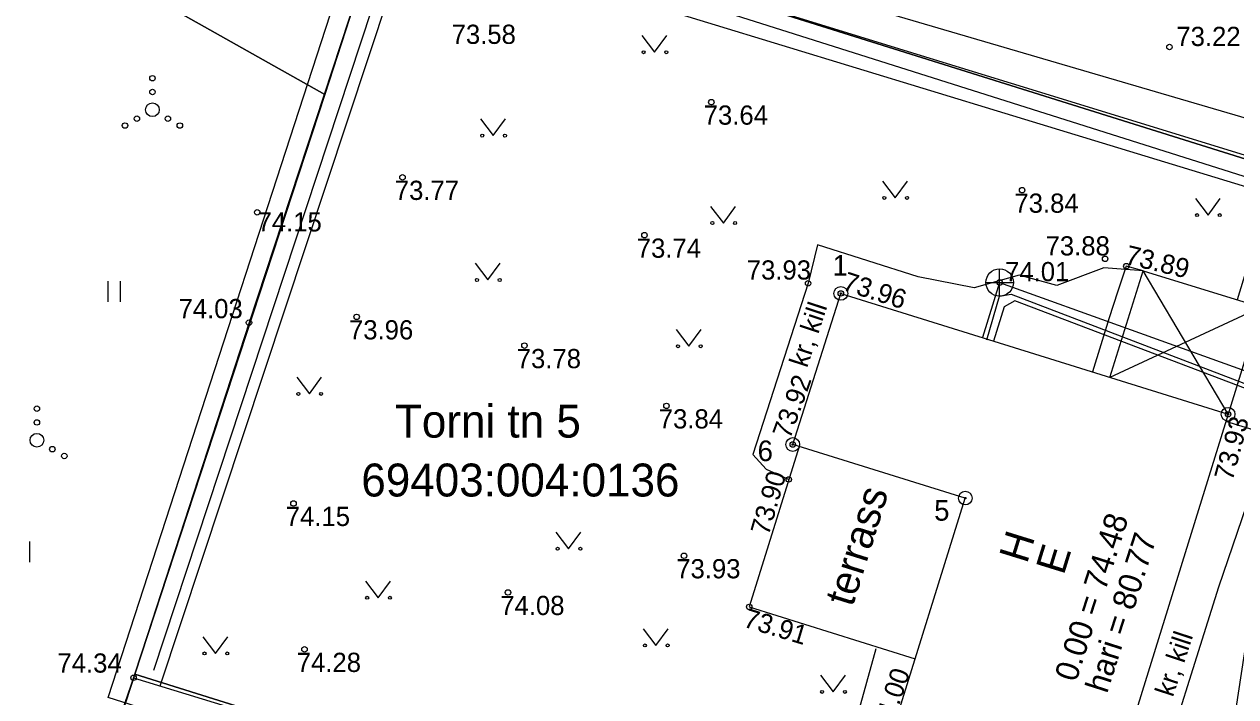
# Model space of a CAD drawing. Extents: x 640554 to 641014, y 6454407 to 6455050.
# Drawn here: x 640852.87 to 640897.05, y 6454861.26 to 6454885.76 of the extents above; entities that cross this region are included whole.
import ezdxf

# ---------------------------------------------------------------- set-up
doc = ezdxf.new("R2010")
doc.units = 0
for name, color, linetype in [('AED', 7, 'Continuous'), ('HALJASTUS', 7, 'Continuous'), ('HOONE', 7, 'Continuous'), ('KKAEV', 7, 'Continuous'), ('KOORDPUNKT', 7, 'Continuous'), ('KORGUS-EH2000', 7, 'Continuous'), ('KTRASS', 7, 'Continuous'), ('MOOTPIIR', 7, 'Continuous'), ('MPKAABEL', 7, 'Continuous'), ('PIIR', 7, 'Continuous'), ('TEE', 7, 'Continuous'), ('VTRASS', 7, 'Continuous')]:
    doc.layers.add(name, color=color, linetype=linetype)

# ---------------------------------------------------------------- blocks, each defined once
blk = doc.blocks.new('KAKAEV_1')
at = {"layer": 'KKAEV'}
for p, q in [((0, -50), (0, 50)), ((-50, 0), (50, 0))]:
    blk.add_line(p, q, dxfattribs=at)
blk.add_circle((0, 0), 50, dxfattribs=at)

msp = doc.modelspace()

# ---------------------------------------------------------------- linework, layer by layer
at = {"layer": 'AED'}
for p, q in [((640892.74, 6454876), (640892.434, 6454875.06)), ((640892.434, 6454875.06), (640891.823, 6454873.097)), ((640897.88, 6454870.92), (640896.691, 6454871.289))]:
    msp.add_line(p, q, dxfattribs=at)
for points in [[(640899.58, 6454880.31), (640878.17, 6454886.91), (640866.23, 6454890.56), (640861.07, 6454874.89), (640856.86, 6454861.95), (640870.97, 6454857.63), (640889.67, 6454851.65), (640895.13, 6454849.92)], [(640893.677, 6454876.784), (640893.06, 6454876.95), (640892.74, 6454876)], [(640856.86, 6454861.95), (640849.29, 6454840.13), (640847.12, 6454833.66), (640861.71, 6454829.03), (640875.88, 6454824.62), (640885.26, 6454821.73), (640889.53, 6454833.8), (640890.37, 6454836.21)]]:
    msp.add_lwpolyline(points, dxfattribs=at)
at = {"layer": 'HALJASTUS'}
for p, q in [((640875.396, 6454885.353), (640875.86, 6454884.746)), ((640875.86, 6454884.746), (640876.305, 6454885.353)), ((640869.512, 6454882.312), (640869.976, 6454881.705)), ((640869.976, 6454881.705), (640870.421, 6454882.312)), ((640884.174, 6454880.044), (640884.637, 6454879.437)), ((640884.637, 6454879.437), (640885.083, 6454880.044)), ((640895.58, 6454879.417), (640896.043, 6454878.81)), ((640896.043, 6454878.81), (640896.489, 6454879.417)), ((640877.904, 6454879.127), (640878.367, 6454878.52)), ((640878.367, 6454878.52), (640878.813, 6454879.127)), ((640869.319, 6454877.052), (640869.783, 6454876.445)), ((640869.783, 6454876.445), (640870.228, 6454877.052)), ((640855.918, 6454876.406), (640855.918, 6454875.644)), ((640856.373, 6454876.406), (640856.373, 6454875.644)), ((640876.65, 6454874.639), (640877.114, 6454874.032)), ((640877.114, 6454874.032), (640877.559, 6454874.639)), ((640862.809, 6454872.902), (640863.272, 6454872.295)), ((640863.272, 6454872.295), (640863.718, 6454872.902)), ((640872.261, 6454867.255), (640872.725, 6454866.649)), ((640872.725, 6454866.649), (640873.17, 6454867.255)), ((640853.063, 6454866.921), (640853.063, 6454866.16)), ((640865.317, 6454865.47), (640865.78, 6454864.863)), ((640865.78, 6454864.863), (640866.225, 6454865.47)), ((640859.384, 6454863.443), (640859.848, 6454862.836)), ((640859.848, 6454862.836), (640860.293, 6454863.443)), ((640875.444, 6454863.732), (640875.908, 6454863.126)), ((640875.908, 6454863.126), (640876.353, 6454863.732)), ((640881.907, 6454862.043), (640882.37, 6454861.436)), ((640882.37, 6454861.436), (640882.816, 6454862.043))]:
    msp.add_line(p, q, dxfattribs=at)
for points in [[(640857.598, 6454862.23), (640866.741, 6454889.924), (640898.537, 6454879.857), (640897.444, 6454875.847)], [(640857.836, 6454861.651), (640866.949, 6454889.142), (640888.632, 6454882.527), (640898.278, 6454879.584), (640897.1, 6454875.722)]]:
    msp.add_lwpolyline(points, dxfattribs=at)
for centre, radius in [((640875.459, 6454884.746), 0.055), ((640876.287, 6454884.746), 0.055), ((640857.548, 6454883.797), 0.1), ((640857.548, 6454883.297), 0.1), ((640857.548, 6454882.647), 0.25), ((640856.983, 6454882.322), 0.1), ((640858.113, 6454882.322), 0.1), ((640856.548, 6454882.072), 0.1), ((640858.548, 6454882.072), 0.1), ((640869.575, 6454881.705), 0.055), ((640870.404, 6454881.705), 0.055), ((640884.236, 6454879.437), 0.055), ((640885.065, 6454879.437), 0.055), ((640895.642, 6454878.81), 0.055), ((640896.471, 6454878.81), 0.055), ((640877.966, 6454878.52), 0.055), ((640878.795, 6454878.52), 0.055), ((640869.382, 6454876.445), 0.055), ((640870.211, 6454876.445), 0.055), ((640876.712, 6454874.032), 0.055), ((640877.541, 6454874.032), 0.055), ((640862.871, 6454872.295), 0.055), ((640863.7, 6454872.295), 0.055), ((640853.335, 6454871.754), 0.1), ((640853.335, 6454871.254), 0.1), ((640853.335, 6454870.604), 0.25), ((640853.9, 6454870.279), 0.1), ((640854.335, 6454870.029), 0.1), ((640872.324, 6454866.649), 0.055), ((640873.153, 6454866.649), 0.055), ((640865.379, 6454864.863), 0.055), ((640866.208, 6454864.863), 0.055), ((640875.507, 6454863.126), 0.055), ((640876.336, 6454863.126), 0.055), ((640859.447, 6454862.836), 0.055), ((640860.276, 6454862.836), 0.055), ((640881.969, 6454861.436), 0.055), ((640882.798, 6454861.436), 0.055)]:
    msp.add_circle(centre, radius, dxfattribs=at)
at = {"layer": 'HOONE'}
for p, q in [((640896.774, 6454871.554), (640893.677, 6454876.784)), ((640897.982, 6454875.449), (640892.465, 6454872.896))]:
    msp.add_line(p, q, dxfattribs=at)
for points in [[(640892.465, 6454872.896), (640893.677, 6454876.784), (640897.982, 6454875.449), (640896.774, 6454871.554)], [(640881.126, 6454870.378), (640879.312, 6454864.531), (640885.368, 6454862.644)]]:
    msp.add_lwpolyline(points, dxfattribs=at)
msp.add_lwpolyline([(640882.651, 6454875.954), (640896.774, 6454871.554), (640892.397, 6454857.448), (640884.502, 6454859.865), (640887.191, 6454868.497), (640880.898, 6454870.449)], close=True, dxfattribs=at)
at = {"layer": 'KOORDPUNKT'}
for centre, radius in [((640882.651, 6454875.954), 0.25), ((640882.651, 6454875.954), 0.025), ((640882.651, 6454875.954), 0.0221), ((640882.651, 6454875.954), 0.0191), ((640882.651, 6454875.954), 0.0161), ((640882.651, 6454875.954), 0.0132), ((640882.651, 6454875.954), 0.0102), ((640882.651, 6454875.954), 0.00726), ((640882.651, 6454875.954), 0.0043), ((640896.774, 6454871.554), 0.25), ((640896.774, 6454871.554), 0.025), ((640896.774, 6454871.554), 0.0221), ((640896.774, 6454871.554), 0.0191), ((640896.774, 6454871.554), 0.0161), ((640896.774, 6454871.554), 0.0132), ((640896.774, 6454871.554), 0.0102), ((640896.774, 6454871.554), 0.00726), ((640896.774, 6454871.554), 0.0043), ((640880.898, 6454870.449), 0.25), ((640880.898, 6454870.449), 0.025), ((640880.898, 6454870.449), 0.0221), ((640880.898, 6454870.449), 0.0191), ((640880.898, 6454870.449), 0.0161), ((640880.898, 6454870.449), 0.0132), ((640880.898, 6454870.449), 0.0102), ((640880.898, 6454870.449), 0.00726), ((640880.898, 6454870.449), 0.0043), ((640887.191, 6454868.497), 0.25), ((640887.191, 6454868.497), 0.025), ((640887.191, 6454868.497), 0.0221), ((640887.191, 6454868.497), 0.0191), ((640887.191, 6454868.497), 0.0161), ((640887.191, 6454868.497), 0.0132), ((640887.191, 6454868.497), 0.0102), ((640887.191, 6454868.497), 0.00726), ((640887.191, 6454868.497), 0.0043)]:
    msp.add_circle(centre, radius, dxfattribs=at)
at = {"layer": 'KORGUS-EH2000'}
for centre in [(640894.635, 6454884.933), (640877.931, 6454882.927), (640866.667, 6454880.185), (640889.262, 6454879.717), (640861.371, 6454878.912), (640875.491, 6454878.078), (640892.288, 6454877.215), (640893.06, 6454876.95), (640881.458, 6454876.323), (640888.443, 6454876.354), (640882.651, 6454875.954), (640861.07, 6454874.89), (640864.996, 6454875.101), (640871.115, 6454874.054), (640876.293, 6454871.857), (640896.774, 6454871.554), (640880.898, 6454870.449), (640880.753, 6454869.177), (640862.692, 6454868.302), (640876.93, 6454866.395), (640870.513, 6454865.058), (640879.312, 6454864.531), (640863.093, 6454862.984), (640856.86, 6454861.95)]:
    msp.add_circle(centre, 0.1, dxfattribs=at)
at = {"layer": 'KTRASS'}
for q in [(640887.817, 6454874.345), (640901.634, 6454871.608)]:
    msp.add_line((640888.443, 6454876.354), q, dxfattribs=at)
at = {"layer": 'MOOTPIIR'}
msp.add_lwpolyline([(640865.814, 6454891.615), (640905.859, 6454879.875), (640897.678, 6454847.937), (640855.937, 6454861.23)], close=True, dxfattribs=at)
at = {"layer": 'MPKAABEL'}
msp.add_lwpolyline([(640895.325, 6454849.439), (640898.288, 6454868.796), (640898.01, 6454872.256), (640889.001, 6454875.68), (640888.604, 6454875.464), (640888.216, 6454874.22)], dxfattribs=at)
at = {"layer": 'PIIR'}
for points in [[(640749.46, 6454993.81), (640754.9, 6455031.47), (640765.48, 6455037.26), (640815.44, 6455050.04), (640894.67, 6454977.21), (640892.37, 6454970.28), (640875.6, 6454919.26), (640866.24, 6454890.62), (640863.83, 6454883.21), (640743.65, 6454950.74), (640755.02, 6454986.72)], [(640913.7, 6454907.27), (640904.55, 6454878.61), (640866.24, 6454890.62), (640875.6, 6454919.26)], [(640904.55, 6454878.61), (640895.26, 6454850.07), (640856.91, 6454862.08), (640863.83, 6454883.21), (640866.24, 6454890.62)], [(640895.26, 6454850.07), (640885.26, 6454821.73), (640847.04, 6454833.69), (640853.8, 6454852.53), (640856.91, 6454862.08)]]:
    msp.add_lwpolyline(points, close=True, dxfattribs=at)
msp.add_lwpolyline([(640743.65, 6454950.74), (640863.83, 6454883.21), (640856.91, 6454862.08), (640853.8, 6454852.53), (640847.06, 6454833.68), (640836.95, 6454805.44), (640826.85, 6454777.19), (640816.75, 6454748.97), (640761.35, 6454751.11)], dxfattribs=at)
at = {"layer": 'TEE'}
for points in [[(640893.677, 6454876.784), (640892.244, 6454876.89), (640890.522, 6454876.244), (640889.16, 6454876.624), (640887.514, 6454876.164), (640885.472, 6454876.56), (640881.802, 6454877.72), (640881.458, 6454876.323), (640879.443, 6454870.089), (640879.934, 6454869.55), (640880.753, 6454869.177)], [(640883.932, 6454863.006), (640883.245, 6454860.553), (640883.426, 6454859.34), (640884.041, 6454858.545), (640892.062, 6454856.174), (640893.116, 6454856.452), (640893.971, 6454857.418), (640896.431, 6454865.266), (640898.323, 6454870.774)]]:
    msp.add_lwpolyline(points, dxfattribs=at)
at = {"layer": 'VTRASS'}
msp.add_lwpolyline([(640887.974, 6454874.27), (640888.443, 6454875.854), (640888.862, 6454875.925), (640902.786, 6454870.607)], dxfattribs=at)

# ---------------------------------------------------------------- block references
at = {"layer": 'KKAEV', "xscale": 0.01, "yscale": 0.01}
msp.add_blockref('KAKAEV_1', (640888.443, 6454876.354), dxfattribs=at)

# ---------------------------------------------------------------- texts
at = {"layer": 'HOONE'}
for s, height, rotation, p in [('terrass', 1.08, 72.5951, (640883.078, 6454864.501)), ('0.00 = 74.48', 0.84375, 72.2976, (640891.233, 6454861.766)), ('H', 1.08, 72.7894, (640889.437, 6454866.077)), ('hari = 80.77', 0.84375, 72.2976, (640892.358, 6454861.349)), ('E', 1.08, 72.7894, (640890.778, 6454865.661))]:
    msp.add_text(s, height=height, rotation=rotation, dxfattribs=at).set_placement(p)
at = {"layer": 'KOORDPUNKT'}
for s, p in [('1', (640882.349, 6454876.603)), ('6', (640879.617, 6454869.845)), ('5', (640886.055, 6454867.674))]:
    msp.add_text(s, height=0.75, dxfattribs=at).set_placement(p)
at = {"layer": 'KORGUS-EH2000'}
for s, p in [(' 73.58', (640868.199, 6454885.048)), ('73.22', (640894.887, 6454884.971)), (' 73.64', (640877.391, 6454882.104)), (' 73.77', (640866.127, 6454879.362)), (' 73.84', (640888.721, 6454878.894)), ('74.15', (640861.382, 6454878.212)), ('73.88', (640890.118, 6454877.338)), (' 73.74', (640874.951, 6454877.255)), ('73.93', (640879.222, 6454876.46)), ('74.01', (640888.642, 6454876.4)), (' 74.03', (640858.24, 6454875.051)), (' 73.96', (640864.456, 6454874.279)), (' 73.78', (640870.574, 6454873.231)), (' 73.84', (640875.753, 6454871.034)), (' 74.15', (640862.151, 6454867.479)), (' 73.93', (640876.39, 6454865.573)), (' 74.08', (640869.973, 6454864.235)), (' 74.34', (640853.825, 6454862.137)), (' 74.28', (640862.552, 6454862.161))]:
    msp.add_text(s, height=0.7, dxfattribs=at).set_placement(p)
for s, rotation, p in [(' 73.89', 346.6383, (640892.73, 6454877.099)), ('73.96', 342.2205, (640882.67, 6454876.09)), ('73.92', 70.0288, (640880.797, 6454870.62)), ('73.93', 74.9909, (640896.933, 6454869.094)), ('73.90', 73.9282, (640880.018, 6454867.105)), ('73.91', 343.1459, (640879.058, 6454863.819)), ('74.00', 71.418, (640884.441, 6454859.928))]:
    msp.add_text(s, height=0.7, rotation=rotation, dxfattribs=at).set_placement(p)
at = {"layer": 'PIIR'}
for s, p in [('Torni tn 5', (640866.393, 6454870.701)), ('69403:004:0136', (640865.166, 6454868.555))]:
    msp.add_text(s, height=1.2, dxfattribs=at).set_placement(p)
at = {"layer": 'TEE'}
for p in [(640881.419, 6454873.217), (640894.758, 6454861.218)]:
    msp.add_text('kr, kill', height=0.7, rotation=71.7993, dxfattribs=at).set_placement(p)

doc.saveas('drawing.dxf')
